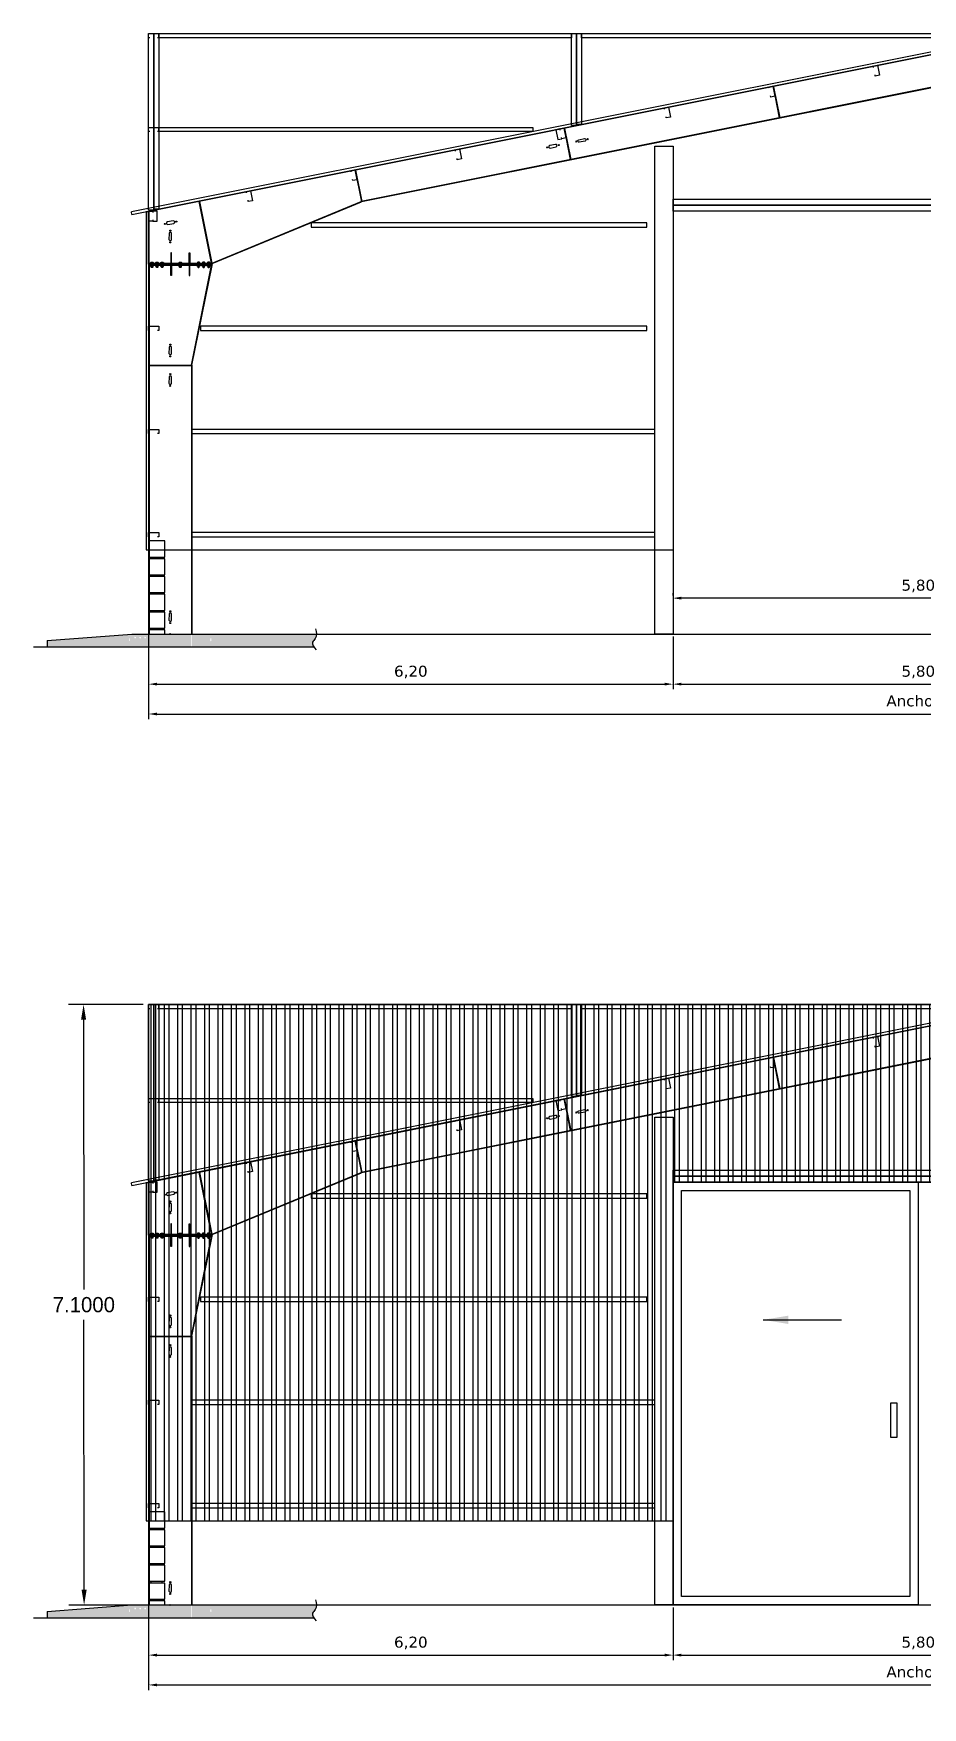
# Model space of a CAD drawing. Header units: millimetres. Extents: x 1972 to 5740, y 370 to 952.
# Drawn here: x 2847.5 to 2858.01, y 591.08 to 610.87 of the extents above; entities that cross this region are included whole.
import ezdxf

# ---------------------------------------------------------------- set-up
doc = ezdxf.new("R2010")
doc.units = ezdxf.units.MM
doc.header["$LTSCALE"] = 15
doc.linetypes.add('ACAD_ISO02W100', pattern=[15, 12, -3])
doc.layers.add('1', color=7, linetype='Continuous')
doc.layers.add('2', color=2, linetype='Continuous')
doc.layers.add('MUROS', color=1, linetype='Continuous', lineweight=30)
doc.styles.add('ARIAL', font='verdana.ttf')
doc.dimstyles.new('Cota 0.13', dxfattribs={"dimtxt": 0.13, "dimasz": 0.1, "dimexe": 0.06, "dimexo": 0.03, "dimgap": 0.06, "dimtad": 1, "dimzin": 1, "dimtxsty": 'ARIAL', "dimcen": 2.5, "dimadec": 0, "dimazin": 0, "dimtfac": 1, "dimtmove": 0, "dimatfit": 3, "dimfxl": 1, "dimarcsym": 0})
doc.dimstyles.new('Cota 0.5', dxfattribs={"dimtxt": 0.5, "dimasz": 0.3, "dimexe": 0.05, "dimexo": 0.0625, "dimgap": 0.1, "dimtad": 1, "dimzin": 1, "dimtxsty": 'ARIAL', "dimcen": 2.5, "dimadec": 0, "dimazin": 0, "dimtfac": 1, "dimtmove": 0, "dimatfit": 3, "dimfxl": 1, "dimarcsym": 0})
doc.dimstyles.get("Standard").update_dxf_attribs({"dimtxt": 0.18, "dimasz": 0.18, "dimexe": 0.18, "dimexo": 0.0625, "dimgap": 0.09, "dimtad": 0, "dimtih": 1, "dimtoh": 1, "dimdec": 4, "dimzin": 0, "dimdsep": 46, "dimtxsty": 'Standard', "dimcen": 0.09, "dimadec": 0, "dimazin": 0, "dimtfac": 1, "dimtdec": 4, "dimtofl": 0, "dimtmove": 0, "dimatfit": 3, "dimfxl": 1, "dimtolj": 1, "dimtzin": 0, "dimarcsym": 0})

# ---------------------------------------------------------------- blocks, each defined once
blk = doc.blocks.new('To 5-8')
at = {"layer": '1'}
for p, q in [((-0.014, 0.009), (-0.014, 0)), ((-0.014, 0), (-0.009, 0)), ((0.01, 0.011), (-0.01, 0.011)), ((-0.008, 0), (-0.007, 0)), ((-0.007, 0.009), (-0.007, 0)), ((-0.007, 0), (0.007, 0)), ((0.007, 0.009), (0.007, 0)), ((0.007, 0), (0.008, 0)), ((0.009, 0), (0.014, 0)), ((0.014, 0), (0.014, 0.009)), ((-0.008, -0.001), (-0.008, -0.048)), ((-0.008, -0.048), (0.008, -0.048)), ((-0.008, -0.048), (-0.005, -0.05)), ((-0.005, -0.05), (0.005, -0.05)), ((0.005, -0.05), (0.008, -0.048)), ((0.008, -0.048), (0.008, -0.001))]:
    blk.add_line(p, q, dxfattribs=at)
for centre, radius, start, end in [((-0.01, 0.005), 0.00528, 48.7117, 131.2883), ((0, -0.009), 0.0192, 68.6636, 111.3364), ((0.01, 0.005), 0.00528, 48.7117, 131.2883), ((-0.009, -0.001), 0.00064, 0, 90), ((0.009, -0.001), 0.00064, 90, 180)]:
    blk.add_arc(centre, radius, start, end, dxfattribs=at)
at = {"layer": '2'}
for p, q in [((0.008, -0.003), (-0.008, -0.003)), ((-0.005, -0.003), (-0.005, -0.05)), ((0.005, -0.003), (0.005, -0.05))]:
    blk.add_line(p, q, dxfattribs=at)
blk = doc.blocks.new('Tu 5-8')
at = {"layer": '1'}
for p, q in [((0.01, 0), (-0.01, 0)), ((-0.014, -0.001), (-0.014, -0.008)), ((-0.014, -0.008), (-0.014, -0.014)), ((-0.01, -0.015), (0.01, -0.015)), ((-0.007, -0.001), (-0.007, -0.008)), ((-0.007, -0.008), (-0.007, -0.014)), ((0.007, -0.001), (0.007, -0.008)), ((0.007, -0.008), (0.007, -0.014)), ((0.014, -0.001), (0.014, -0.008)), ((0.014, -0.008), (0.014, -0.014))]:
    blk.add_line(p, q, dxfattribs=at)
for centre, radius, start, end in [((-0.01, -0.008), 0.00752, 62.3999, 117.6001), ((0, -0.029), 0.0288, 75.9969, 104.0031), ((-0.01, -0.008), 0.00752, 242.3999, 297.6001), ((0, 0.014), 0.0288, 255.9969, 284.0031), ((0.01, -0.008), 0.00752, 62.3999, 117.6001), ((0.01, -0.008), 0.00752, 242.3999, 297.6001)]:
    blk.add_arc(centre, radius, start, end, dxfattribs=at)
blk = doc.blocks.new('*D211')
at = {"color": 0, "linetype": 'Continuous', "lineweight": -2, "transparency": 16777216}
for p, q in [((2848.864, 603.767), (2848.864, 602.761)), ((2868.864, 603.767), (2868.864, 602.761)), ((2848.964, 602.821), (2868.764, 602.821))]:
    blk.add_line(p, q, dxfattribs=at)
at = {"color": 0, "linetype": 'Continuous', "transparency": 16777216}
for points in [[(2848.964, 602.838), (2848.964, 602.805), (2848.864, 602.821)], [(2868.764, 602.838), (2868.764, 602.805), (2868.864, 602.821)]]:
    blk.add_solid(points, dxfattribs=at)
at = {"layer": 'Defpoints', "color": 0, "linetype": 'Continuous', "transparency": 16777216}
for p in [(2848.864, 603.797), (2868.864, 603.797), (2868.864, 602.821)]:
    blk.add_point(p, dxfattribs=at)
at = {"color": 0, "linetype": 'Continuous', "transparency": 16777216, "insert": (2858.864, 602.966), "char_height": 0.13, "attachment_point": 5, "style": 'ARIAL'}
blk.add_mtext('Ancho de estructura 20,00m', dxfattribs=at)
blk = doc.blocks.new('fsdasdfasdfasdf')
at = {"color": 5}
blk.add_lwpolyline([(0.1, 0.035), (0.031, 0.022, 1), (0.037, -0.008), (0.106, 0.006, 1)], format="xyb", close=True, dxfattribs=at)
for centre in [(0, 0), (0.137, 0.027)]:
    blk.add_circle(centre, 0.006, dxfattribs=at)
blk = doc.blocks.new('*D216')
at = {"color": 0, "lineweight": -2, "transparency": 16777216}
for p, q in [((2855.064, 603.737), (2855.064, 603.114)), ((2848.864, 603.234), (2848.864, 603.114)), ((2848.964, 603.174), (2854.964, 603.174))]:
    blk.add_line(p, q, dxfattribs=at)
at = {"color": 0, "transparency": 16777216}
for points in [[(2848.964, 603.191), (2848.964, 603.158), (2848.864, 603.174)], [(2854.964, 603.191), (2854.964, 603.158), (2855.064, 603.174)]]:
    blk.add_solid(points, dxfattribs=at)
at = {"layer": 'Defpoints', "color": 0, "transparency": 16777216}
for p in [(2855.064, 603.767), (2848.864, 603.264), (2855.064, 603.174)]:
    blk.add_point(p, dxfattribs=at)
at = {"color": 0, "transparency": 16777216, "insert": (2851.964, 603.317), "char_height": 0.13, "attachment_point": 5, "style": 'ARIAL'}
blk.add_mtext('6,20', dxfattribs=at)
blk = doc.blocks.new('*D217')
at = {"color": 0, "lineweight": -2, "transparency": 16777216}
for p, q in [((2860.864, 603.737), (2860.864, 603.114)), ((2855.064, 603.395), (2855.064, 603.114)), ((2855.164, 603.174), (2860.764, 603.174))]:
    blk.add_line(p, q, dxfattribs=at)
at = {"color": 0, "transparency": 16777216}
for points in [[(2855.164, 603.191), (2855.164, 603.158), (2855.064, 603.174)], [(2860.764, 603.191), (2860.764, 603.158), (2860.864, 603.174)]]:
    blk.add_solid(points, dxfattribs=at)
at = {"layer": 'Defpoints', "color": 0, "transparency": 16777216}
for p in [(2860.864, 603.767), (2855.064, 603.425), (2860.864, 603.174)]:
    blk.add_point(p, dxfattribs=at)
at = {"color": 0, "transparency": 16777216, "insert": (2857.964, 603.317), "char_height": 0.13, "attachment_point": 5, "style": 'ARIAL'}
blk.add_mtext('5,80', dxfattribs=at)
blk = doc.blocks.new('*D213')
at = {"color": 0, "lineweight": -2, "transparency": 16777216}
for p, q in [((2855.064, 604.221), (2855.064, 604.251)), ((2860.864, 604.221), (2860.864, 604.251)), ((2860.764, 604.191), (2855.164, 604.191))]:
    blk.add_line(p, q, dxfattribs=at)
at = {"color": 0, "transparency": 16777216}
for points in [[(2855.164, 604.208), (2855.164, 604.174), (2855.064, 604.191)], [(2860.764, 604.208), (2860.764, 604.174), (2860.864, 604.191)]]:
    blk.add_solid(points, dxfattribs=at)
at = {"layer": 'Defpoints', "color": 0, "transparency": 16777216}
for p in [(2855.064, 604.191), (2855.064, 604.191), (2860.864, 604.191)]:
    blk.add_point(p, dxfattribs=at)
at = {"color": 0, "transparency": 16777216, "insert": (2857.964, 604.334), "char_height": 0.13, "attachment_point": 5, "style": 'ARIAL'}
blk.add_mtext('5,80', dxfattribs=at)
blk = doc.blocks.new('*D219')
at = {"color": 0, "linetype": 'Continuous', "lineweight": -2, "transparency": 16777216}
for p, q in [((2848.864, 592.287), (2848.864, 591.282)), ((2868.864, 592.287), (2868.864, 591.282)), ((2848.964, 591.342), (2868.764, 591.342))]:
    blk.add_line(p, q, dxfattribs=at)
at = {"color": 0, "linetype": 'Continuous', "transparency": 16777216}
for points in [[(2848.964, 591.359), (2848.964, 591.326), (2848.864, 591.342)], [(2868.764, 591.359), (2868.764, 591.326), (2868.864, 591.342)]]:
    blk.add_solid(points, dxfattribs=at)
at = {"layer": 'Defpoints', "color": 0, "linetype": 'Continuous', "transparency": 16777216}
for p in [(2848.864, 592.317), (2868.864, 592.317), (2868.864, 591.342)]:
    blk.add_point(p, dxfattribs=at)
at = {"color": 0, "linetype": 'Continuous', "transparency": 16777216, "insert": (2858.864, 591.486), "char_height": 0.13, "attachment_point": 5, "style": 'ARIAL'}
blk.add_mtext('Ancho de estructura 20,00m', dxfattribs=at)
blk = doc.blocks.new('*D236')
at = {"color": 0, "lineweight": -2, "transparency": 16777216}
for p, q in [((2855.064, 592.257), (2855.064, 591.635)), ((2848.864, 591.755), (2848.864, 591.635)), ((2848.964, 591.695), (2854.964, 591.695))]:
    blk.add_line(p, q, dxfattribs=at)
at = {"color": 0, "transparency": 16777216}
for points in [[(2848.964, 591.712), (2848.964, 591.678), (2848.864, 591.695)], [(2854.964, 591.712), (2854.964, 591.678), (2855.064, 591.695)]]:
    blk.add_solid(points, dxfattribs=at)
at = {"layer": 'Defpoints', "color": 0, "transparency": 16777216}
for p in [(2855.064, 592.287), (2848.864, 591.785), (2855.064, 591.695)]:
    blk.add_point(p, dxfattribs=at)
at = {"color": 0, "transparency": 16777216, "insert": (2851.964, 591.838), "char_height": 0.13, "attachment_point": 5, "style": 'ARIAL'}
blk.add_mtext('6,20', dxfattribs=at)
blk = doc.blocks.new('*D237')
at = {"color": 0, "lineweight": -2, "transparency": 16777216}
for p, q in [((2860.864, 592.257), (2860.864, 591.635)), ((2855.064, 591.916), (2855.064, 591.635)), ((2855.164, 591.695), (2860.764, 591.695))]:
    blk.add_line(p, q, dxfattribs=at)
at = {"color": 0, "transparency": 16777216}
for points in [[(2855.164, 591.712), (2855.164, 591.678), (2855.064, 591.695)], [(2860.764, 591.712), (2860.764, 591.678), (2860.864, 591.695)]]:
    blk.add_solid(points, dxfattribs=at)
at = {"layer": 'Defpoints', "color": 0, "transparency": 16777216}
for p in [(2860.864, 592.287), (2855.064, 591.946), (2860.864, 591.695)]:
    blk.add_point(p, dxfattribs=at)
at = {"color": 0, "transparency": 16777216, "insert": (2857.964, 591.838), "char_height": 0.13, "attachment_point": 5, "style": 'ARIAL'}
blk.add_mtext('5,80', dxfattribs=at)
blk = doc.blocks.new('*D277')
at = {"layer": 'Defpoints', "color": 0, "linetype": 'Continuous', "ltscale": 0.001, "transparency": 16777216}
for p in [(2848.095, 599.387), (2848.864, 599.387), (2848.87, 592.287)]:
    blk.add_point(p, dxfattribs=at)
at = {"layer": 'MUROS', "color": 0, "linetype": 'Continuous', "lineweight": -2, "ltscale": 0.001, "transparency": 16777216}
for p, q in [((2848.801, 599.387), (2847.915, 599.387)), ((2848.095, 599.207), (2848.098, 596.017)), ((2848.101, 592.467), (2848.098, 595.657)), ((2848.808, 592.287), (2847.921, 592.287))]:
    blk.add_line(p, q, dxfattribs=at)
at = {"layer": 'MUROS', "color": 0, "linetype": 'Continuous', "ltscale": 0.001, "transparency": 16777216}
for points in [[(2848.125, 599.207), (2848.065, 599.207), (2848.095, 599.387)], [(2848.131, 592.467), (2848.071, 592.467), (2848.101, 592.287)]]:
    blk.add_solid(points, dxfattribs=at)
at = {"layer": 'MUROS', "color": 0, "linetype": 'Continuous', "ltscale": 0.001, "transparency": 16777216, "insert": (2848.098, 595.837), "char_height": 0.18, "attachment_point": 5}
blk.add_mtext('\\A1;7.1000', dxfattribs=at)

msp = doc.modelspace()

# ---------------------------------------------------------------- hatches: boundary and pattern name
h = msp.add_hatch()
h.set_pattern_fill('AR-CONC', color=256, scale=0.0006, style=0)
h.set_pattern_definition([(50, (2125.60079, 537.53393), (0.109310801, -0.009563451), [0.01143, -0.12573]), (355, (2125.60079, 537.53393), (-0.021145696, 0.114633986), [0.009144, -0.100584]), (100.451, (2125.6099, 537.53313), (0.088165501, 0.105070013), [0.009714, -0.106854]), (46.1842, (2125.6008, 537.56441), (0.162647425, -0.025225397), [0.017145, -0.188595]), (96.6356, (2125.61435, 537.5623), (0.14244254, 0.148455334), [0.014571, -0.160281]), (351.184, (2125.6008, 537.5644), (0.142442763, 0.14845507), [0.013716, -0.150876]), (21, (2125.61603, 537.55679), (0.090968928, -0.061359311), [0.01143, -0.12573]), (326, (2125.61603, 537.55679), (0.037081217, 0.11051278), [0.009144, -0.100584]), (71.4514, (2125.62361, 537.55167), (0.128049894, 0.049153715), [0.009714, -0.106854]), (37.5, (2125.600793, 537.533928), (0.001853162, 0.0507330233), [0, -0.0993648, 0, -0.102108, 0, -0.100965]), (7.5, (2125.600793, 537.53393), (0.0400917975, 0.060108345), [0, -0.0582168, 0, -0.0970788, 0, -0.038481]), (327.5, (2125.56681, 537.533928), (0.081354357, -0.0034372464), [0, -0.0381, 0, -0.118872, 0, -0.157734]), (317.5, (2125.55157, 537.53393), (0.088877509, 0.0152558946), [0, -0.04953, 0, -0.0789432, 0, -0.112014])])
edge = h.paths.add_edge_path()
edge.add_spline(control_points=[(2850.81495, 603.61662), (2850.80197, 603.63585), (2850.78811, 603.67045), (2850.84299, 603.71178), (2850.8486, 603.74718), (2850.8475, 603.76662)], knot_values=[0.05872267, 0.05872267, 0.05872267, 0.05872267, 0.12037337, 0.17418287, 0.23139088, 0.23139088, 0.23139088, 0.23139088], degree=3, periodic=0)
edge.add_line((2850.8475, 603.76662), (2849.37653, 603.76662))
edge.add_line((2849.37653, 603.76662), (2849.37653, 603.61662))
edge.add_line((2849.37653, 603.61662), (2849.59523, 603.61662))
edge.add_line((2849.59523, 603.61662), (2849.59523, 603.71662))
edge.add_line((2849.59523, 603.71662), (2849.60523, 603.71662))
edge.add_line((2849.60523, 603.71662), (2849.60523, 603.68662))
edge.add_arc((2849.60023, 603.68662), 0.005, 180, 360, ccw=False)
edge.add_line((2849.59523, 603.68662), (2849.59523, 603.61662))
edge.add_line((2849.59523, 603.61662), (2850.81495, 603.61662))
h.paths.add_polyline_path([(2849.37023, 603.76662), (2849.12523, 603.76662, -1), (2849.11523, 603.76662), (2848.87023, 603.76662), (2848.87023, 603.61662), (2849.37023, 603.61662)])
h.paths.add_polyline_path([(2848.64523, 603.68662, -1), (2848.63523, 603.68662), (2848.63523, 603.71662), (2848.64523, 603.71662), (2848.64523, 603.61662), (2848.66393, 603.61662), (2848.66393, 603.76662), (2847.66393, 603.69162), (2847.66393, 603.61662), (2848.64523, 603.61662)])
h.paths.add_polyline_path([(2848.70893, 603.74162), (2848.81893, 603.74162, -0.41421356), (2848.83893, 603.72162), (2848.83893, 603.61662), (2848.86393, 603.61662), (2848.86393, 603.76662), (2848.66393, 603.76662), (2848.66393, 603.61662), (2848.68893, 603.61662), (2848.68893, 603.72162, -0.41421356)])
h.paths.add_polyline_path([(2848.83893, 603.72162, 0.43205261), (2848.81772, 603.74158, -0.01513114), (2848.81893, 603.74162), (2848.70893, 603.74162, 0.0595081), (2848.70422, 603.74105, 0.00142806), (2848.70411, 603.74103, 0.34457424), (2848.68893, 603.72162), (2848.68893, 603.61662), (2848.83893, 603.61662)], flags=17)
h.paths.add_polyline_path([(2848.69521, 603.72358, -1), (2848.71492, 603.72358, -1)], flags=16)
h.paths.add_polyline_path([(2848.75408, 603.72358, -1), (2848.77379, 603.72358, -1)], flags=16)
h.paths.add_polyline_path([(2848.81295, 603.72358, -1), (2848.83266, 603.72358, -1)], flags=16)
h = msp.add_hatch()
h.set_pattern_fill('STEEL', color=3, scale=0.05, angle=45, style=0)
h.set_pattern_definition([(90, (1135.71858, 446.00849), (-0.15875, 0), []), (90, (1135.66245, 446.06462), (-0.15875, 0), [])])
h.paths.add_polyline_path([(2868.12075, 596.61358), (2868.49393, 596.61358), (2868.49393, 596.28742), (2868.86393, 596.28742), (2868.86393, 599.38742), (2848.86393, 599.38742), (2848.86393, 593.28142), (2855.06393, 593.28142), (2855.06393, 597.28742), (2860.83393, 597.28742), (2860.86393, 597.28742), (2860.86393, 597.16592), (2861.07793, 597.16959)])
h = msp.add_hatch()
h.set_pattern_fill('AR-CONC', color=256, scale=0.0006, style=0)
h.set_pattern_definition([(50, (2125.60079, 526.05473), (0.109310801, -0.009563451), [0.01143, -0.12573]), (355, (2125.60079, 526.05473), (-0.021145696, 0.114633986), [0.009144, -0.100584]), (100.451, (2125.6099, 526.05393), (0.088165501, 0.105070013), [0.009714, -0.106854]), (46.1842, (2125.6008, 526.08521), (0.162647425, -0.025225397), [0.017145, -0.188595]), (96.6356, (2125.61435, 526.0831), (0.14244254, 0.148455334), [0.014571, -0.160281]), (351.184, (2125.6008, 526.0852), (0.142442763, 0.14845507), [0.013716, -0.150876]), (21, (2125.61603, 526.07759), (0.090968928, -0.061359311), [0.01143, -0.12573]), (326, (2125.61603, 526.07759), (0.037081217, 0.11051278), [0.009144, -0.100584]), (71.4514, (2125.62361, 526.07247), (0.128049894, 0.049153715), [0.009714, -0.106854]), (37.5, (2125.600793, 526.054727), (0.001853162, 0.0507330233), [0, -0.0993648, 0, -0.102108, 0, -0.100965]), (7.5, (2125.600793, 526.054727), (0.0400917975, 0.060108345), [0, -0.0582168, 0, -0.0970788, 0, -0.038481]), (327.5, (2125.56681, 526.054727), (0.081354357, -0.0034372464), [0, -0.0381, 0, -0.118872, 0, -0.157734]), (317.5, (2125.55157, 526.05473), (0.088877509, 0.0152558946), [0, -0.04953, 0, -0.0789432, 0, -0.112014])])
edge = h.paths.add_edge_path()
edge.add_spline(control_points=[(2850.81495, 592.13742), (2850.80197, 592.15665), (2850.78811, 592.19125), (2850.84299, 592.23257), (2850.8486, 592.26798), (2850.8475, 592.28742)], knot_values=[0.05872267, 0.05872267, 0.05872267, 0.05872267, 0.12037337, 0.17418287, 0.23139088, 0.23139088, 0.23139088, 0.23139088], degree=3, periodic=0)
edge.add_line((2850.8475, 592.28742), (2849.37653, 592.28742))
edge.add_line((2849.37653, 592.28742), (2849.37653, 592.13742))
edge.add_line((2849.37653, 592.13742), (2849.59523, 592.13742))
edge.add_line((2849.59523, 592.13742), (2849.59523, 592.23742))
edge.add_line((2849.59523, 592.23742), (2849.60523, 592.23742))
edge.add_line((2849.60523, 592.23742), (2849.60523, 592.20742))
edge.add_arc((2849.60023, 592.20742), 0.005, 180, 360, ccw=False)
edge.add_line((2849.59523, 592.20742), (2849.59523, 592.13742))
edge.add_line((2849.59523, 592.13742), (2850.81495, 592.13742))
h.paths.add_polyline_path([(2849.37023, 592.28742), (2849.12523, 592.28742, -1), (2849.11523, 592.28742), (2848.87023, 592.28742), (2848.87023, 592.13742), (2849.37023, 592.13742)])
h.paths.add_polyline_path([(2848.64523, 592.20742, -1), (2848.63523, 592.20742), (2848.63523, 592.23742), (2848.64523, 592.23742), (2848.64523, 592.13742), (2848.66393, 592.13742), (2848.66393, 592.28742), (2847.66393, 592.21242), (2847.66393, 592.13742), (2848.64523, 592.13742)])
h.paths.add_polyline_path([(2848.70893, 592.26242), (2848.81893, 592.26242, -0.41421356), (2848.83893, 592.24242), (2848.83893, 592.13742), (2848.86393, 592.13742), (2848.86393, 592.28742), (2848.66393, 592.28742), (2848.66393, 592.13742), (2848.68893, 592.13742), (2848.68893, 592.24242, -0.41421356)])
h.paths.add_polyline_path([(2848.83893, 592.24242, 0.43205261), (2848.81772, 592.26238, -0.01513114), (2848.81893, 592.26242), (2848.70893, 592.26242, 0.0595081), (2848.70422, 592.26185, 0.00142806), (2848.70411, 592.26183, 0.34457424), (2848.68893, 592.24242), (2848.68893, 592.13742), (2848.83893, 592.13742)], flags=17)
h.paths.add_polyline_path([(2848.69521, 592.24438, -1), (2848.71492, 592.24438, -1)], flags=16)
h.paths.add_polyline_path([(2848.75408, 592.24438, -1), (2848.77379, 592.24438, -1)], flags=16)
h.paths.add_polyline_path([(2848.81295, 592.24438, -1), (2848.83266, 592.24438, -1)], flags=16)

# ---------------------------------------------------------------- linework, layer by layer
at = {"color": 3, "linetype": 'Continuous'}
for p, q in [((2858.85805, 610.79603), (2848.66001, 608.75643)), ((2848.6659, 608.72701), (2848.66001, 608.75643)), ((2848.6659, 608.72701), (2848.86393, 608.76662)), ((2848.83393, 608.76062), (2848.83393, 604.76062)), ((2848.83393, 608.76062), (2848.86393, 608.76062)), ((2848.83393, 604.76062), (2848.86393, 604.76062)), ((2858.85805, 599.31683), (2848.66001, 597.27723)), ((2848.6659, 597.24781), (2848.66001, 597.27723)), ((2848.6659, 597.24781), (2848.86393, 597.28742)), ((2848.83393, 597.28142), (2848.83393, 593.28142)), ((2848.83393, 597.28142), (2848.86393, 597.28142)), ((2848.83393, 593.28142), (2848.86393, 593.28142))]:
    msp.add_line(p, q, dxfattribs=at)
at = {"color": 5, "linetype": 'Continuous'}
for p, q in [((2858.85, 610.76383), (2848.869, 608.76763)), ((2858.85123, 610.75765), (2848.87023, 608.76145)), ((2858.85123, 610.37522), (2851.37844, 608.88067)), ((2858.85123, 610.3688), (2851.37967, 608.87449)), ((2856.24702, 610.23681), (2856.32056, 609.86909)), ((2856.25173, 610.23775), (2856.32527, 609.87003)), ((2853.77596, 609.7426), (2853.8495, 609.37488)), ((2853.78066, 609.74354), (2853.85421, 609.37582)), ((2851.30489, 609.24838), (2851.37967, 608.87449)), ((2851.3096, 609.24932), (2851.38314, 608.88161)), ((2849.60751, 608.15176), (2849.4619, 608.87979)), ((2849.61393, 608.15176), (2849.46808, 608.88102)), ((2849.61393, 608.15176), (2851.37844, 608.88067)), ((2849.61638, 608.14596), (2851.37972, 608.87437)), ((2851.37728, 608.88018), (2851.37972, 608.87437)), ((2848.86393, 608.15176), (2848.86393, 608.76145)), ((2848.87023, 608.76145), (2848.86393, 608.76145)), ((2848.87023, 608.76145), (2848.869, 608.76763)), ((2848.87023, 608.15176), (2848.87023, 608.76145)), ((2849.61393, 608.15176), (2849.61638, 608.14596)), ((2858.85, 599.28463), (2848.869, 597.28843)), ((2858.85123, 599.27845), (2848.87023, 597.28225)), ((2858.85123, 598.89602), (2851.37844, 597.40146)), ((2858.85123, 598.8896), (2851.37967, 597.39529)), ((2856.24702, 598.75761), (2856.32056, 598.38989)), ((2856.25173, 598.75855), (2856.32527, 598.39083)), ((2853.77596, 598.2634), (2853.8495, 597.89568)), ((2853.78066, 598.26434), (2853.85421, 597.89662)), ((2851.30489, 597.76918), (2851.37967, 597.39529)), ((2851.3096, 597.77012), (2851.38314, 597.40241)), ((2849.60751, 596.67256), (2849.4619, 597.40058)), ((2849.61393, 596.67256), (2849.46808, 597.40182)), ((2849.61393, 596.67256), (2851.37844, 597.40146)), ((2849.61638, 596.66676), (2851.37972, 597.39517)), ((2851.37728, 597.40098), (2851.37972, 597.39517)), ((2848.86393, 596.67256), (2848.86393, 597.28225)), ((2848.87023, 597.28225), (2848.86393, 597.28225)), ((2848.87023, 597.28225), (2848.869, 597.28843)), ((2848.87023, 596.67256), (2848.87023, 597.28225)), ((2849.61393, 596.67256), (2849.61638, 596.66676))]:
    msp.add_line(p, q, dxfattribs=at)
at = {"color": 7, "linetype": 'Continuous'}
for p, q in [((2848.869, 608.76763), (2848.86393, 608.76662)), ((2848.86393, 608.76145), (2848.86393, 608.76662)), ((2847.66393, 603.69162), (2848.66393, 603.76662)), ((2847.66393, 603.69162), (2847.66393, 603.61662)), ((2848.66393, 603.76662), (2869.06393, 603.76662)), ((2848.869, 597.28843), (2848.86393, 597.28742)), ((2848.86393, 597.28225), (2848.86393, 597.28742)), ((2847.66393, 592.21242), (2848.66393, 592.28742)), ((2847.66393, 592.21242), (2847.66393, 592.13742)), ((2848.66393, 592.28742), (2869.06393, 592.28742))]:
    msp.add_line(p, q, dxfattribs=at)
at = {"color": 1, "linetype": 'Continuous'}
for p, q in [((2848.86393, 608.12636), (2848.86393, 603.76662)), ((2848.87023, 608.12636), (2848.87023, 603.76662)), ((2849.37023, 606.94448), (2849.60743, 608.12636)), ((2849.37661, 606.94447), (2849.61365, 608.12535)), ((2849.61365, 608.12535), (2849.60743, 608.12636)), ((2848.87023, 606.94448), (2849.37653, 606.94448)), ((2848.87023, 606.93968), (2849.37023, 606.93968)), ((2849.37023, 606.94448), (2849.37023, 603.76662)), ((2849.37661, 606.94447), (2849.3704, 606.94548)), ((2849.37653, 606.94448), (2849.37653, 603.76662)), ((2848.86393, 596.64716), (2848.86393, 592.28742)), ((2848.87023, 596.64716), (2848.87023, 592.28742)), ((2849.37023, 595.46528), (2849.60743, 596.64716)), ((2849.37661, 595.46527), (2849.61365, 596.64615)), ((2849.61365, 596.64615), (2849.60743, 596.64716)), ((2848.87023, 595.46528), (2849.37653, 595.46528)), ((2848.87023, 595.46048), (2849.37023, 595.46048)), ((2849.37023, 595.46528), (2849.37023, 592.28742)), ((2849.37661, 595.46527), (2849.3704, 595.46628)), ((2849.37653, 595.46528), (2849.37653, 592.28742))]:
    msp.add_line(p, q, dxfattribs=at)
at = {"color": 3, "linetype": 'ACAD_ISO02W100', "ltscale": 0.3}
for p, q in [((2848.86393, 604.76062), (2855.06393, 604.76062)), ((2848.86393, 593.28142), (2855.06393, 593.28142))]:
    msp.add_line(p, q, dxfattribs=at)
at = {"color": 40, "linetype": 'Continuous'}
for p, q in [((2847.5026, 603.61662), (2850.81509, 603.61662)), ((2847.5026, 592.13742), (2850.81509, 592.13742))]:
    msp.add_line(p, q, dxfattribs=at)
at = {"color": 5}
for points in [[(2848.92393, 608.77862), (2848.86393, 608.77862), (2848.86393, 610.86662), (2848.92393, 610.86662)], [(2848.98393, 608.79062), (2848.92393, 608.79062), (2848.92393, 610.86662), (2848.98393, 610.86662)], [(2853.92393, 609.77965), (2853.86393, 609.77965), (2853.86393, 610.86662), (2853.92393, 610.86662)], [(2853.98393, 609.79165), (2853.92393, 609.79165), (2853.92393, 610.86662), (2853.98393, 610.86662)], [(2848.92393, 597.29942), (2848.86393, 597.29942), (2848.86393, 599.38742), (2848.92393, 599.38742)], [(2848.98393, 597.31142), (2848.92393, 597.31142), (2848.92393, 599.38742), (2848.98393, 599.38742)], [(2853.92393, 598.30045), (2853.86393, 598.30045), (2853.86393, 599.38742), (2853.92393, 599.38742)], [(2853.98393, 598.31245), (2853.92393, 598.31245), (2853.92393, 599.38742), (2853.98393, 599.38742)], [(2857.96393, 592.28742), (2855.06393, 592.28742), (2855.06393, 597.28742), (2857.96393, 597.28742)], [(2857.86393, 592.38742), (2855.16393, 592.38742), (2855.16393, 597.18742), (2857.86393, 597.18742)], [(2857.96393, 592.28742), (2860.86393, 592.28742), (2860.86393, 597.28742), (2857.96393, 597.28742)], [(2857.7128, 594.67349), (2857.63712, 594.67349), (2857.63712, 594.27117), (2857.7128, 594.27117)]]:
    msp.add_lwpolyline(points, close=True, dxfattribs=at)
at = {"color": 6, "linetype": 'Continuous'}
for points in [[(2848.87893, 610.81662), (2848.86393, 610.81662), (2848.86393, 610.86662), (2848.98393, 610.86662), (2848.98393, 610.81662), (2848.96893, 610.81662)], [(2857.43523, 610.46558), (2857.43229, 610.48029), (2857.48132, 610.49009), (2857.50485, 610.37242), (2857.45582, 610.36262), (2857.45288, 610.37733)], [(2856.1997, 610.21847), (2856.19675, 610.23318), (2856.24578, 610.24299), (2856.26932, 610.12532), (2856.22029, 610.11551), (2856.21735, 610.13022)], [(2854.96416, 609.97137), (2854.96122, 609.98607), (2855.01025, 609.99588), (2855.03379, 609.87821), (2854.98476, 609.8684), (2854.98182, 609.88311)], [(2848.87893, 609.70662), (2848.86393, 609.70662), (2848.86393, 609.75662), (2848.98393, 609.75662), (2848.98393, 609.70662), (2848.96893, 609.70662)], [(2853.72863, 609.72426), (2853.72569, 609.73897), (2853.77472, 609.74877), (2853.79825, 609.6311), (2853.74923, 609.6213), (2853.74628, 609.63601)], [(2852.4931, 609.47715), (2852.49016, 609.49186), (2852.53919, 609.50167), (2852.56272, 609.384), (2852.51369, 609.37419), (2852.51075, 609.3889)], [(2851.25757, 609.23005), (2851.25463, 609.24475), (2851.30366, 609.25456), (2851.32719, 609.13689), (2851.27816, 609.12709), (2851.27522, 609.14179)], [(2850.02204, 608.98294), (2850.0191, 608.99765), (2850.06813, 609.00745), (2850.09166, 608.88978), (2850.04263, 608.87998), (2850.03969, 608.89469)], [(2848.91393, 608.66162), (2848.91393, 608.64662), (2848.86393, 608.64662), (2848.86393, 608.76662), (2848.91393, 608.76662), (2848.91393, 608.75162)], [(2848.87893, 607.35662), (2848.86393, 607.35662), (2848.86393, 607.40662), (2848.98393, 607.40662), (2848.98393, 607.35662), (2848.96893, 607.35662)], [(2848.87893, 606.13662), (2848.86393, 606.13662), (2848.86393, 606.18662), (2848.98393, 606.18662), (2848.98393, 606.13662), (2848.96893, 606.13662)], [(2848.87893, 604.91662), (2848.86393, 604.91662), (2848.86393, 604.96662), (2848.98393, 604.96662), (2848.98393, 604.91662), (2848.96893, 604.91662)], [(2848.87893, 599.33742), (2848.86393, 599.33742), (2848.86393, 599.38742), (2848.98393, 599.38742), (2848.98393, 599.33742), (2848.96893, 599.33742)], [(2857.43523, 598.98638), (2857.43229, 599.00109), (2857.48132, 599.01089), (2857.50485, 598.89322), (2857.45582, 598.88342), (2857.45288, 598.89812)], [(2856.1997, 598.73927), (2856.19675, 598.75398), (2856.24578, 598.76379), (2856.26932, 598.64612), (2856.22029, 598.63631), (2856.21735, 598.65102)], [(2854.96416, 598.49216), (2854.96122, 598.50687), (2855.01025, 598.51668), (2855.03379, 598.39901), (2854.98476, 598.3892), (2854.98182, 598.40391)], [(2848.87893, 598.22742), (2848.86393, 598.22742), (2848.86393, 598.27742), (2848.98393, 598.27742), (2848.98393, 598.22742), (2848.96893, 598.22742)], [(2853.72863, 598.24506), (2853.72569, 598.25977), (2853.77472, 598.26957), (2853.79825, 598.1519), (2853.74923, 598.1421), (2853.74628, 598.15681)], [(2852.4931, 597.99795), (2852.49016, 598.01266), (2852.53919, 598.02247), (2852.56272, 597.9048), (2852.51369, 597.89499), (2852.51075, 597.9097)], [(2851.25757, 597.75085), (2851.25463, 597.76555), (2851.30366, 597.77536), (2851.32719, 597.65769), (2851.27816, 597.64788), (2851.27522, 597.66259)], [(2850.02204, 597.50374), (2850.0191, 597.51845), (2850.06813, 597.52825), (2850.09166, 597.41058), (2850.04263, 597.40078), (2850.03969, 597.41549)], [(2848.91393, 597.18242), (2848.91393, 597.16742), (2848.86393, 597.16742), (2848.86393, 597.28742), (2848.91393, 597.28742), (2848.91393, 597.27242)], [(2848.87893, 595.87742), (2848.86393, 595.87742), (2848.86393, 595.92742), (2848.98393, 595.92742), (2848.98393, 595.87742), (2848.96893, 595.87742)], [(2848.87893, 594.65742), (2848.86393, 594.65742), (2848.86393, 594.70742), (2848.98393, 594.70742), (2848.98393, 594.65742), (2848.96893, 594.65742)], [(2848.87893, 593.43742), (2848.86393, 593.43742), (2848.86393, 593.48742), (2848.98393, 593.48742), (2848.98393, 593.43742), (2848.96893, 593.43742)]]:
    msp.add_lwpolyline(points, dxfattribs=at)
at = {"color": 6}
for points in [[(2848.98393, 610.86662), (2853.86393, 610.86662), (2853.86393, 610.81662), (2848.98393, 610.81662), (2848.98393, 610.86662)], [(2853.98393, 610.86662), (2858.86393, 610.86662), (2858.86393, 610.81662), (2853.98393, 610.81662), (2853.98393, 610.86662)], [(2848.98393, 609.75662), (2853.40498, 609.75662), (2853.40498, 609.70662), (2848.98393, 609.70662), (2848.98393, 609.75662)], [(2848.98393, 599.38742), (2853.86393, 599.38742), (2853.86393, 599.33742), (2848.98393, 599.33742), (2848.98393, 599.38742)], [(2853.98393, 599.38742), (2858.86393, 599.38742), (2858.86393, 599.33742), (2853.98393, 599.33742), (2853.98393, 599.38742)], [(2848.98393, 598.27742), (2853.40498, 598.27742), (2853.40498, 598.22742), (2848.98393, 598.22742), (2848.98393, 598.27742)]]:
    msp.add_lwpolyline(points, dxfattribs=at)
at = {"color": 4, "linetype": 'Continuous'}
for points in [[(2853.72863, 609.72426), (2853.72569, 609.73897), (2853.67666, 609.72916), (2853.7002, 609.61149), (2853.74923, 609.6213), (2853.74628, 609.63601)], [(2848.91393, 608.66162), (2848.91393, 608.64662), (2848.96393, 608.64662), (2848.96393, 608.76662), (2848.91393, 608.76662), (2848.91393, 608.75162)], [(2853.72863, 598.24506), (2853.72569, 598.25977), (2853.67666, 598.24996), (2853.7002, 598.13229), (2853.74923, 598.1421), (2853.74628, 598.15681)], [(2848.91393, 597.18242), (2848.91393, 597.16742), (2848.96393, 597.16742), (2848.96393, 597.28742), (2848.91393, 597.28742), (2848.91393, 597.27242)]]:
    msp.add_lwpolyline(points, dxfattribs=at)
at = {"color": 1}
for points in [[(2854.84993, 603.76662), (2854.84993, 609.53299), (2855.06393, 609.53299), (2855.06393, 603.76662), (2854.84993, 603.76662)], [(2854.84993, 592.28742), (2854.84993, 598.05379), (2855.06393, 598.05379), (2855.06393, 592.28742), (2854.84993, 592.28742)]]:
    msp.add_lwpolyline(points, dxfattribs=at)
at = {"color": 4}
for points in [[(2855.06393, 608.90662), (2860.86393, 608.90662), (2860.86393, 608.83662), (2855.06393, 608.83662)], [(2855.06393, 608.83662), (2860.86393, 608.83662), (2860.86393, 608.76662), (2855.06393, 608.76662)], [(2855.06393, 597.42742), (2860.86393, 597.42742), (2860.86393, 597.35742), (2855.06393, 597.35742)], [(2855.06393, 597.35742), (2860.86393, 597.35742), (2860.86393, 597.28742), (2855.06393, 597.28742)]]:
    msp.add_lwpolyline(points, close=True, dxfattribs=at)
at = {"color": 6}
for points in [[(2854.75606, 608.62662), (2850.78415, 608.62662), (2850.78415, 608.57662), (2854.75606, 608.57662)], [(2854.75606, 607.40662), (2849.47703, 607.40662), (2849.47703, 607.35662), (2854.75606, 607.35662)], [(2854.84993, 606.18662), (2849.37653, 606.18662), (2849.37653, 606.13662), (2854.84993, 606.13662)], [(2854.84993, 604.96662), (2849.37653, 604.96662), (2849.37653, 604.91662), (2854.84993, 604.91662)], [(2854.75606, 597.14742), (2850.78415, 597.14742), (2850.78415, 597.09742), (2854.75606, 597.09742)], [(2854.75606, 595.92742), (2849.47703, 595.92742), (2849.47703, 595.87742), (2854.75606, 595.87742)], [(2854.84993, 594.70742), (2849.37653, 594.70742), (2849.37653, 594.65742), (2854.84993, 594.65742)], [(2854.84993, 593.48742), (2849.37653, 593.48742), (2849.37653, 593.43742), (2854.84993, 593.43742)]]:
    msp.add_lwpolyline(points, close=True, dxfattribs=at)
at = {"color": 5, "ltscale": 2}
for points in [[(2849.12828, 608.15176), (2849.13458, 608.15176), (2849.13458, 608.27176), (2849.12828, 608.27176)], [(2849.34958, 608.15176), (2849.34328, 608.15176), (2849.34328, 608.27176), (2849.34958, 608.27176)], [(2849.12828, 596.67256), (2849.13458, 596.67256), (2849.13458, 596.79256), (2849.12828, 596.79256)], [(2849.34958, 596.67256), (2849.34328, 596.67256), (2849.34328, 596.79256), (2849.34958, 596.79256)]]:
    msp.add_lwpolyline(points, close=True, dxfattribs=at)
at = {"color": 4, "ltscale": 2}
for points in [[(2848.86393, 608.15176), (2849.61393, 608.15176), (2849.61393, 608.13906), (2848.86393, 608.13906)], [(2849.61393, 608.13906), (2848.86393, 608.13906), (2848.86393, 608.12636), (2849.61393, 608.12636)], [(2848.86393, 596.67256), (2849.61393, 596.67256), (2849.61393, 596.65986), (2848.86393, 596.65986)], [(2849.61393, 596.65986), (2848.86393, 596.65986), (2848.86393, 596.64716), (2849.61393, 596.64716)]]:
    msp.add_lwpolyline(points, close=True, dxfattribs=at)
at = {"color": 1, "ltscale": 2}
for points in [[(2849.12828, 608.12636), (2849.13458, 608.12636), (2849.13458, 608.00636), (2849.12828, 608.00636)], [(2849.34958, 608.12636), (2849.34328, 608.12636), (2849.34328, 608.00636), (2849.34958, 608.00636)], [(2849.12828, 596.64716), (2849.13458, 596.64716), (2849.13458, 596.52716), (2849.12828, 596.52716)], [(2849.34958, 596.64716), (2849.34328, 596.64716), (2849.34328, 596.52716), (2849.34958, 596.52716)]]:
    msp.add_lwpolyline(points, close=True, dxfattribs=at)
at = {"color": 5, "linetype": 'Continuous'}
for points in [[(2848.86393, 604.67662), (2849.05393, 604.67662), (2849.05393, 604.86662), (2848.86393, 604.86662)], [(2848.86393, 604.46662), (2849.05393, 604.46662), (2849.05393, 604.65662), (2848.86393, 604.65662)], [(2848.86393, 604.25662), (2849.05393, 604.25662), (2849.05393, 604.44662), (2848.86393, 604.44662)], [(2848.86393, 604.04662), (2849.05393, 604.04662), (2849.05393, 604.23662), (2848.86393, 604.23662)], [(2848.86393, 603.83662), (2849.05393, 603.83662), (2849.05393, 604.02662), (2848.86393, 604.02662)], [(2848.86393, 603.76662), (2849.05393, 603.76662), (2849.05393, 603.81662), (2848.86393, 603.81662)], [(2848.86393, 593.19742), (2849.05393, 593.19742), (2849.05393, 593.38742), (2848.86393, 593.38742)], [(2848.86393, 592.98742), (2849.05393, 592.98742), (2849.05393, 593.17742), (2848.86393, 593.17742)], [(2848.86393, 592.77742), (2849.05393, 592.77742), (2849.05393, 592.96742), (2848.86393, 592.96742)], [(2848.86393, 592.56742), (2849.05393, 592.56742), (2849.05393, 592.75742), (2848.86393, 592.75742)], [(2848.86393, 592.35742), (2849.05393, 592.35742), (2849.05393, 592.54742), (2848.86393, 592.54742)], [(2848.86393, 592.28742), (2849.05393, 592.28742), (2849.05393, 592.33742), (2848.86393, 592.33742)]]:
    msp.add_lwpolyline(points, close=True, dxfattribs=at)
for points in [[(2848.89372, 604.65662), (2848.89372, 604.67662)], [(2849.02415, 604.65662), (2849.02415, 604.67662)], [(2848.89372, 604.44662), (2848.89372, 604.46662)], [(2849.02415, 604.44662), (2849.02415, 604.46662)], [(2848.89372, 604.23662), (2848.89372, 604.25662)], [(2849.02415, 604.23662), (2849.02415, 604.25662)], [(2848.89372, 604.02662), (2848.89372, 604.04662)], [(2849.02415, 604.02662), (2849.02415, 604.04662)], [(2848.89372, 603.81662), (2848.89372, 603.83662)], [(2849.02415, 603.81662), (2849.02415, 603.83662)], [(2848.89372, 593.17742), (2848.89372, 593.19742)], [(2849.02415, 593.17742), (2849.02415, 593.19742)], [(2848.89372, 592.96742), (2848.89372, 592.98742)], [(2849.02415, 592.96742), (2849.02415, 592.98742)], [(2848.89372, 592.75742), (2848.89372, 592.77742)], [(2849.02415, 592.75742), (2849.02415, 592.77742)], [(2848.89372, 592.54742), (2848.89372, 592.56742)], [(2849.02415, 592.54742), (2849.02415, 592.56742)], [(2848.89372, 592.33742), (2848.89372, 592.35742)], [(2849.02415, 592.33742), (2849.02415, 592.35742)]]:
    msp.add_lwpolyline(points, dxfattribs=at)
at = {"color": 1, "linetype": 'Continuous'}
for points in [[(2848.87023, 603.76662), (2848.87023, 604.06662), (2848.86393, 604.06662), (2848.86393, 603.76662)], [(2848.87023, 592.28742), (2848.87023, 592.58742), (2848.86393, 592.58742), (2848.86393, 592.28742)]]:
    msp.add_lwpolyline(points, dxfattribs=at)
at = {"color": 0}
msp.add_lwpolyline([(2868.12075, 596.61358), (2868.49393, 596.61358), (2868.49393, 596.28742), (2868.86393, 596.28742), (2868.86393, 599.38742), (2848.86393, 599.38742), (2848.86393, 593.28142), (2855.06393, 593.28142), (2855.06393, 597.28742), (2860.83393, 597.28742), (2860.86393, 597.28742), (2860.86393, 597.16592), (2861.07793, 597.16959), (2868.12075, 596.61358)], dxfattribs=at)
at = {"color": 1, "linetype": 'Continuous'}
for centre in [(2849.12023, 603.76662), (2849.12023, 592.28742)]:
    msp.add_circle(centre, 0.005, dxfattribs=at)
at = {"color": 7, "linetype": 'Continuous'}
for points in [[(2850.83569, 603.82897), (2850.84623, 603.78711), (2850.86166, 603.72583), (2850.77578, 603.66117), (2850.817, 603.61183), (2850.84383, 603.5797)], [(2850.83569, 592.34977), (2850.84623, 592.30791), (2850.86166, 592.24663), (2850.77578, 592.18197), (2850.817, 592.13263), (2850.84383, 592.1005)]]:
    msp.add_open_spline(points, degree=3, knots=[0, 0, 0, 0, 0.115930681, 0.169740186, 0.270172842, 0.270172842, 0.270172842, 0.270172842], dxfattribs=at)

# ---------------------------------------------------------------- block references
at = {"color": 7, "xscale": -1, "rotation": 22.61986494941879}
for p in [(2854.05595, 609.61636), (2854.05595, 598.13716)]:
    msp.add_blockref('fsdasdfasdfasdf', p, dxfattribs=at)
at = {"color": 7}
for p in [(2853.57547, 609.52026), (2849.05454, 608.61607), (2853.57547, 598.04106), (2849.05454, 597.13687)]:
    msp.add_blockref('fsdasdfasdfasdf', p, dxfattribs=at)
at = {"color": 7, "rotation": 78.69006752406264}
for p in [(2849.12023, 608.39731), (2849.12023, 607.04948), (2849.12023, 606.69948), (2849.12023, 603.89686), (2849.12023, 596.9181), (2849.12023, 595.57028), (2849.12023, 595.22028), (2849.12023, 592.41765)]:
    msp.add_blockref('fsdasdfasdfasdf', p, dxfattribs=at)
at = {"xscale": -1}
for p in [(2848.90393, 608.15176), (2848.96393, 608.15176), (2849.02393, 608.15176), (2849.23893, 608.15176), (2848.90393, 596.67256), (2848.96393, 596.67256), (2849.02393, 596.67256), (2849.23893, 596.67256)]:
    msp.add_blockref('To 5-8', p, dxfattribs=at)
at = {"rotation": 180}
for p in [(2848.90393, 608.11132), (2848.96393, 608.11132), (2849.02393, 608.11132), (2849.23893, 608.11132), (2848.90393, 596.63212), (2848.96393, 596.63212), (2849.02393, 596.63212), (2849.23893, 596.63212)]:
    msp.add_blockref('Tu 5-8', p, dxfattribs=at)
for p in [(2849.45393, 608.15176), (2849.51393, 608.15176), (2849.57393, 608.15176), (2849.45393, 596.67256), (2849.51393, 596.67256), (2849.57393, 596.67256)]:
    msp.add_blockref('To 5-8', p)
at = {"xscale": -1, "rotation": 180}
for p in [(2849.45393, 608.11132), (2849.51393, 608.11132), (2849.57393, 608.11132), (2849.45393, 596.63212), (2849.51393, 596.63212), (2849.57393, 596.63212)]:
    msp.add_blockref('Tu 5-8', p, dxfattribs=at)

# ---------------------------------------------------------------- dimensions: what is measured, and where the dimension line sits
at = {"color": 0}
for base, p1, p2, picture, middle in [((2855.06393, 604.1911), (2860.86393, 604.1911), (2855.06393, 604.1911), '*D213', (2857.96393, 604.33373)), ((2855.06393, 603.17433), (2848.86393, 603.26403), (2855.06393, 603.76662), '*D216', (2851.96393, 603.31684)), ((2860.86393, 603.17433), (2855.06393, 603.42547), (2860.86393, 603.76662), '*D217', (2857.96393, 603.31697)), ((2855.06393, 591.69513), (2848.86393, 591.78483), (2855.06393, 592.28742), '*D236', (2851.96393, 591.83764)), ((2860.86393, 591.69513), (2855.06393, 591.94627), (2860.86393, 592.28742), '*D237', (2857.96393, 591.83777))]:
    dim = msp.add_linear_dim(base=base, p1=p1, p2=p2, dimstyle='Cota 0.13', dxfattribs=at)
    dim.commit()
    dim.dimension.update_dxf_attribs({"geometry": picture, "text_midpoint": middle})
at = {"color": 7, "linetype": 'Continuous'}
for base, p1, p2, picture, middle in [((2868.86393, 602.82144), (2848.86393, 603.79662), (2868.86393, 603.79662), '*D211', (2858.86393, 602.96552)), ((2868.86393, 591.34224), (2848.86393, 592.31742), (2868.86393, 592.31742), '*D219', (2858.86393, 591.48632))]:
    dim = msp.add_linear_dim(base=base, p1=p1, p2=p2, text='Ancho de estructura <>m', dimstyle='Cota 0.13', dxfattribs=at)
    dim.commit()
    dim.dimension.update_dxf_attribs({"geometry": picture, "text_midpoint": middle})
at = {"layer": 'MUROS', "linetype": 'Continuous', "ltscale": 0.001}
dim = msp.add_aligned_dim(p1=(2848.87023, 592.28742), p2=(2848.86393, 599.38742), distance=0.76879, dimstyle='Standard', override={"dimscale": 1, "dimfxl": 0.05}, dxfattribs=at)
dim.commit()
dim.dimension.update_dxf_attribs({"geometry": '*D277', "text_midpoint": (2848.09829, 595.83673)})

# ---------------------------------------------------------------- leaders
at = {"color": 0}
msp.add_leader([(2856.12913, 595.65884), (2857.05633, 595.65884)], dimstyle='Cota 0.5', override={"dimgap": 0.1, "dimtad": 0}, dxfattribs=at)

doc.saveas('drawing.dxf')
